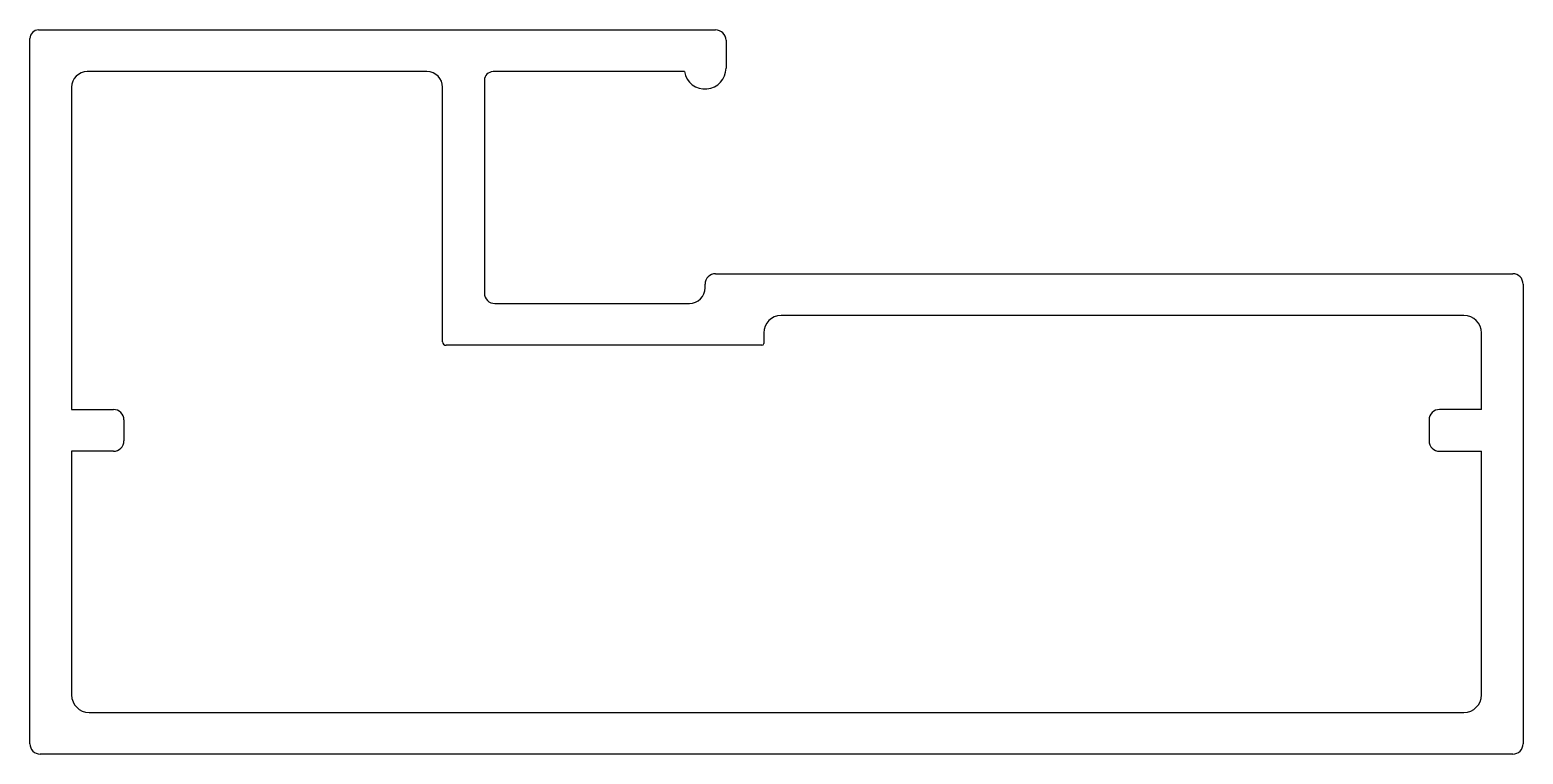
# Model space of a CAD drawing. Extents: x 615.5 to 658.4, y 603.5 to 624.3.
import ezdxf

# ---------------------------------------------------------------- set-up
doc = ezdxf.new("R2010")
doc.units = 0
doc.layers.get('0').update_dxf_attribs({"linetype": 'CONTINUOUS'})

msp = doc.modelspace()

# ---------------------------------------------------------------- linework, layer by layer
for p, q in [((615.766, 624.321), (635.217, 624.321)), ((615.516, 603.816), (615.516, 624.071)), ((635.517, 624.021), (635.517, 623.221)), ((626.924, 623.121), (617.166, 623.121)), ((634.325, 623.121), (628.824, 623.121)), ((616.716, 622.671), (616.716, 613.416)), ((627.374, 615.361), (627.374, 622.671)), ((628.574, 622.871), (628.574, 616.761)), ((634.917, 616.911), (634.917, 617.018)), ((635.217, 617.318), (658.12, 617.318)), ((658.42, 617.018), (658.42, 603.816)), ((628.874, 616.461), (634.467, 616.461)), ((656.72, 616.118), (637.1, 616.118)), ((636.55, 615.261), (627.474, 615.261)), ((636.6, 615.618), (636.6, 615.311)), ((657.22, 613.416), (657.22, 615.618)), ((616.716, 613.416), (617.918, 613.416)), ((618.218, 613.116), (618.218, 612.516)), ((655.718, 613.116), (655.718, 612.516)), ((657.22, 613.416), (656.018, 613.416)), ((616.716, 612.216), (616.716, 605.216)), ((617.918, 612.216), (616.716, 612.216)), ((656.018, 612.216), (657.22, 612.216)), ((657.22, 605.216), (657.22, 612.216)), ((617.216, 604.716), (656.72, 604.716)), ((658.12, 603.516), (615.816, 603.516))]:
    msp.add_line(p, q)
for centre, radius, start, end in [((615.766, 624.071), 0.25, 90, 180), ((635.217, 624.021), 0.3, 360, 90), ((617.166, 622.671), 0.45, 90, 180), ((626.924, 622.671), 0.45, 360, 90), ((628.824, 622.871), 0.25, 90, 180), ((634.917, 623.221), 0.6, 189.5941, 360), ((635.217, 617.018), 0.3, 90, 180), ((658.12, 617.018), 0.3, 0, 90), ((628.874, 616.761), 0.3, 180, 270), ((634.467, 616.911), 0.45, 270, 360), ((637.1, 615.618), 0.5, 90, 180), ((656.72, 615.618), 0.5, 360, 90), ((627.474, 615.361), 0.1, 180, 270), ((636.55, 615.311), 0.05, 270, 0), ((617.918, 613.116), 0.3, 360, 90), ((656.018, 613.116), 0.3, 90, 180), ((617.918, 612.516), 0.3, 270, 360), ((656.018, 612.516), 0.3, 180, 270), ((617.216, 605.216), 0.5, 180, 270), ((656.72, 605.216), 0.5, 270, 0), ((615.816, 603.816), 0.3, 180, 270), ((658.12, 603.816), 0.3, 270, 360)]:
    msp.add_arc(centre, radius, start, end)

doc.saveas('drawing.dxf')
